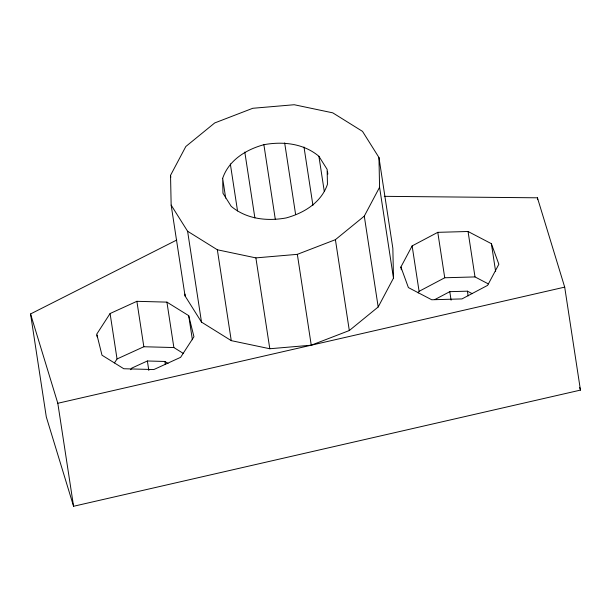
<?xml version="1.0" encoding="UTF-8"?>
<svg xmlns="http://www.w3.org/2000/svg" width="611" height="611" viewBox="0 0 611 611"><rect width="100%" height="100%" fill="white"/><g stroke="black" fill="none" stroke-linecap="round" stroke-linejoin="round"><path stroke-width="0.92" d="M170.538 175.349L185.828 146.503L214.705 122.948L252.771 108.284L294.227 104.733L332.766 112.844L362.522 131.38L378.957 157.516L392.858 248.371L393.484 278.127L378.186 306.982L349.316 330.536L311.251 345.2L269.795 348.744L231.256 340.64L201.5 322.104L185.064 295.968L171.156 205.113L170.538 175.349L170.828 177.228M222.664 178.32C228.835 160.059 246.134 149.58 263.883 144.7C282.962 141.187 303.614 143.44 318.904 156.279L327.145 169.384L327.458 184.301C321.279 202.562 303.98 213.04 286.231 217.921C267.16 221.434 246.508 219.181 231.21 206.342L222.969 193.244L222.664 178.32L225.688 198.094M171.156 205.113L187.6 231.248L217.348 249.777L255.887 257.888L297.343 254.344L335.408 239.672L364.286 216.126L379.576 187.272L378.957 157.516M400.908 266.999L412.135 245.905L437.782 232.34L468.049 231.493L491.374 243.682L498.859 264.257L487.631 285.352L461.985 298.916L431.717 299.764L408.385 287.575L400.908 266.999L401.335 269.779M418.222 292.952L419.085 291.332L444.732 277.768L474.999 276.92L488.326 283.886M110.087 313.535L96.759 334.118L101.999 355.205L123.789 368.739L153.827 369.556L180.619 357.328L193.947 336.745L188.707 315.658L166.918 302.124L136.879 301.315L110.087 313.535L117.037 358.963L114.471 362.919M130.731 369.708L131.762 368.105L147.373 360.986L164.863 361.46L168.033 363.43M434.849 299.566L449.788 291.668L467.415 291.172L472.211 293.677M384.25 196.33L537.428 197.804L564.694 287.124L580.45 390.108L73.572 506.267L46.306 416.946L30.55 313.955L176.755 240.024M117.037 358.963L143.837 346.743L173.868 347.552L183.552 353.563M73.572 506.267L57.808 403.275L564.694 287.124M579.618 387.374L580.45 390.108M30.55 313.955L57.808 403.275M537.428 197.804L537.718 199.675M491.374 243.682L495.636 271.49M468.049 231.493L474.999 276.92M467.415 291.172L468.133 295.892M449.788 291.668L451.086 300.161M437.782 232.34L444.732 277.768M412.135 245.905L419.085 291.332M379.576 187.272L393.484 278.127M364.286 216.126L378.186 306.982M327.435 171.263L327.863 174.089M335.408 239.672L349.316 330.536M318.904 156.279L324.235 191.113M303.988 146.991L312.924 205.365M284.665 142.921L295.617 214.476M297.343 254.344L311.251 345.2M263.883 144.7L275.263 219.082M244.805 152.055L254.886 217.959M255.887 257.888L269.795 348.744M230.324 163.863L237.534 210.94M217.348 249.777L231.256 340.64M187.6 231.248L201.5 322.104M188.707 315.658L192.396 339.762M166.918 302.124L173.868 347.552M164.863 361.46L165.298 364.293M147.373 360.986L148.817 370.426M136.879 301.315L143.837 346.743M96.905 335.049L97.187 336.898M185.026 294.105L185.064 295.968"/></g></svg>
